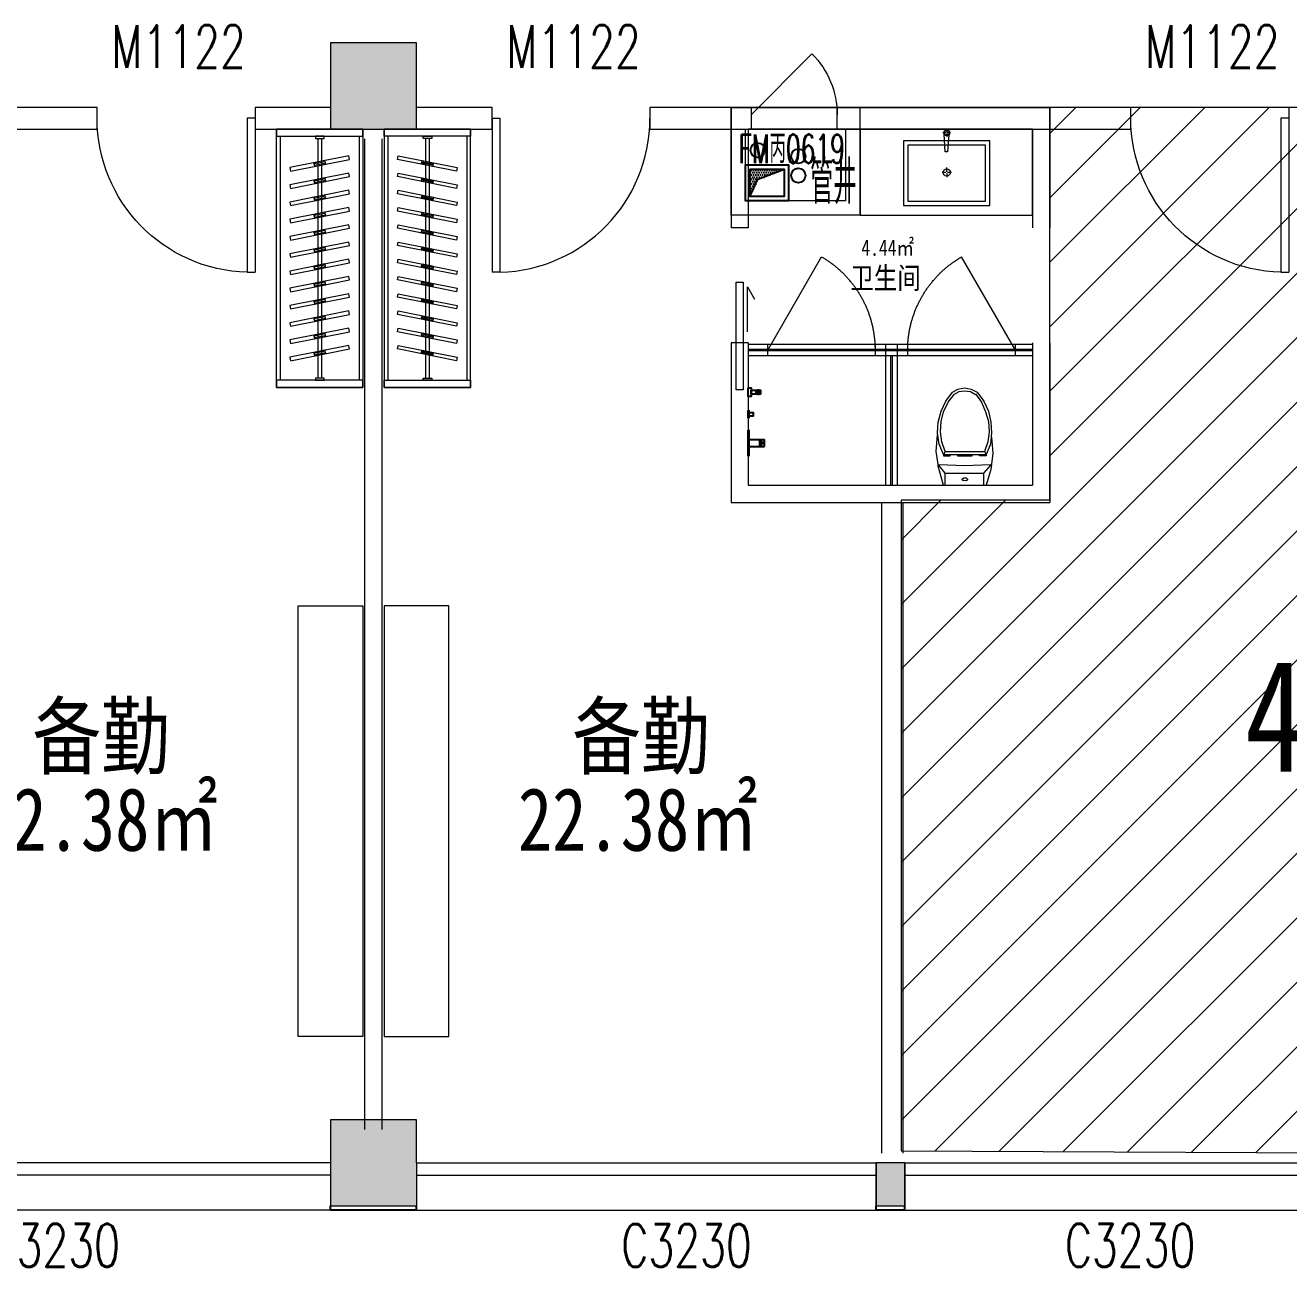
# Model space of a CAD drawing. Header units: millimetres. Extents: x 164760 to 3716174, y -1766400 to 11969.
# Drawn here: x 3560651 to 3569451, y -1520795 to -1512148 of the extents above; entities that cross this region are included whole.
import ezdxf

# ---------------------------------------------------------------- set-up
doc = ezdxf.new("R2010")
doc.units = ezdxf.units.MM
doc.header["$LTSCALE"] = 1000
doc.set_wipeout_variables(frame=1)
doc.linetypes.add('DOT', pattern=[0.2, 0.1, -0.1])
doc.linetypes.add('HIDDEN', pattern=[0.375, 0.25, -0.125, 0, 0])
doc.layers.get('0').update_dxf_attribs({"color": 253, "linetype": 'CONTINUOUS'})
for name, color, linetype, lineweight in [('COLUMN', 253, 'CONTINUOUS', 0), ('DOOR【门】', 253, 'CONTINUOUS', 0), ('FF-Door【门】', 253, 'CONTINUOUS', 0), ('FF-FIXT【洁具】', 253, 'CONTINUOUS', 0), ('FF-FURN【成品家具】', 253, 'CONTINUOUS', 0), ('FF-FURN【成品家私】', 253, 'CONTINUOUS', 0), ('FF-Win【窗】', 253, 'CONTINUOUS', 0), ('MK【门槛线】', 253, 'CONTINUOUS', 0), ('PUB_HATCH', 253, 'CONTINUOUS', 0), ('RC-Modelling【天花造型】', 253, 'CONTINUOUS', 0), ('RC-Text【天花文字】', 253, 'CONTINUOUS', 0), ('TXT【平面空间文字】', 253, 'CONTINUOUS', 0), ('WALL', 253, 'CONTINUOUS', 0), ('Wall【墙体】', 253, 'CONTINUOUS', 0), ('Wall【新建墙】', 253, 'CONTINUOUS', 0), ('WINDOW', 253, 'CONTINUOUS', 0), ('Xline【辅助线】', 253, 'CONTINUOUS', 0)]:
    doc.layers.add(name, color=color, linetype=linetype, lineweight=lineweight)
for name, color, linetype in [('DIM_LEAD', 253, 'CONTINUOUS'), ('FC-Text Annotation', 253, 'CONTINUOUS'), ('FF-FIXT', 253, 'CONTINUOUS'), ('PUB_TEXT', 253, 'CONTINUOUS'), ('SURFACE', 253, 'CONTINUOUS'), ('VPIPE-污水', 253, 'CONTINUOUS'), ('VPIPE-热给水', 253, 'CONTINUOUS'), ('VPIPE-给水', 253, 'CONTINUOUS'), ('WINDOW_TEXT', 253, 'CONTINUOUS'), ('填充', 253, 'CONTINUOUS'), ('洁具', 253, 'CONTINUOUS'), ('风道（排气道）', 253, 'CONTINUOUS')]:
    doc.layers.add(name, color=color, linetype=linetype)
doc.styles.add('-宋体', font='', dxfattribs={"width": 0.8})
doc.styles.add('_TCH_WINDOW', font='SIMPLEX', dxfattribs={"bigfont": 'GBCBIG'})
doc.styles.get("Standard").update_dxf_attribs({"font": 'GBENOR', "bigfont": 'GBCBIG'})
doc.styles.add('SUN', font='romans.shx', dxfattribs={"width": 0.8, "bigfont": 'hzdx.shx'})
doc.styles.add('宋体', font='', dxfattribs={"width": 0.7})
doc.styles.add('文字', font='')
doc.styles.get('-宋体').set_extended_font_data('SimSun')
doc.styles.get('宋体').set_extended_font_data('SimSun')
doc.styles.get('文字').set_extended_font_data('SimSun')

# ---------------------------------------------------------------- blocks, each defined once
blk = doc.blocks.new('$WINLIB2D$00000004')
for p, q in [((-0.5, 0.5), (0.5, 0.5)), ((-0.5, 0.5), (-0.5, -0.5)), ((0.5, -0.5), (0.5, 0.5)), ((-0.5, 0.2405796575893152), (0.5, 0.2405796575893152)), ((-0.5, -0.5), (0.5, -0.5))]:
    blk.add_line(p, q)
blk = doc.blocks.new('海龙_0918165925')
at = {"layer": 'PUB_HATCH'}
for points in [[(32099.99999999954, -9000.000000011409), (32699.99999999953, -9000.000000011409), (32699.99999999953, -8400.000000011409), (32099.99999999954, -8400.000000011409)], [(32099.99999999954, -16500.00000001117), (32699.99999999953, -16500.00000001117), (32699.99999999953, -15900.00000001117), (32099.99999999954, -15900.00000001117)], [(36099.99999991059, -16200.00000000884), (35899.99999991059, -16200.00000000884), (35899.99999991059, -16500.00000000884), (36099.99999991059, -16500.00000000884)]]:
    blk.add_hatch(color=256, dxfattribs=at).paths.add_polyline_path(points)
at = {"layer": 'COLUMN'}
for p, q in [((32699.99999999953, -8400.000000011409), (32099.99999999954, -8400.000000011409)), ((32099.99999999954, -8400.000000011409), (32099.99999999954, -9000.000000011409)), ((32699.99999999953, -9000.000000011409), (32699.99999999953, -8400.000000011409)), ((32099.99999999954, -9000.000000011409), (32699.99999999953, -9000.000000011409)), ((32699.99999999953, -15900.00000001117), (32099.99999999954, -15900.00000001117)), ((32099.99999999954, -15900.00000001117), (32099.9999999106, -16200.00000001373)), ((32700.00000011362, -16200), (32699.99999999953, -15900.00000001117)), ((32099.99999999954, -16500.00000001117), (32699.99999999953, -16500.00000001117))]:
    blk.add_line(p, q, dxfattribs=at)
blk = doc.blocks.new('$DorLib2D$00000001')
for p, q in [((0.45, 0.975), (0.5000000000000002, 0.975)), ((0.45, 0), (0.45, 0.975)), ((0.5, 0), (0.5, 0.975)), ((0.5, 0), (0.45, 0))]:
    blk.add_line(p, q)
at = {"lineweight": 13}
blk.add_arc((0.475, 0), 0.975, 91.4692835813538, 180, dxfattribs=at)
blk = doc.blocks.new('PQD')
at = {"layer": '填充'}
h = blk.add_hatch(dxfattribs=at)
h.set_pattern_fill('DOTS', color=256, scale=10, style=0)
h.set_pattern_definition([(0, (0, 0), (7.9375, 15.875), [0, -15.875])])
h.paths.add_polyline_path([(517039.3606534046, 222520.7432957545), (516799.3606534047, 222520.7432957545), (516799.3606534047, 222330.7432957545), (516857.0893016653, 222450.5852683169)])
blk.add_lwpolyline([(516799.3606534047, 222330.7432957545), (516857.0893016653, 222450.5852683169), (517039.3606534046, 222520.7432957545)], dxfattribs=at)
at = {"layer": '风道（排气道）'}
for points in [[(516769.3606534046, 222550.7432957545), (517069.3606534046, 222550.7432957545), (517069.3606534046, 222300.7432957546), (516769.3606534046, 222300.7432957546)], [(516799.3606534047, 222520.7432957545), (517039.3606534046, 222520.7432957545), (517039.3606534046, 222330.7432957545), (516799.3606534047, 222330.7432957545)]]:
    blk.add_lwpolyline(points, close=True, dxfattribs=at)
blk = doc.blocks.new('$DorLib2D$00000114')
at = {"color": 0}
blk.add_line((0.4999999999999965, 3.6e-15), (-0.2071067811864751, 0.7071067811864858), dxfattribs=at)
blk.add_arc((0.5000000000013856, -1.1546e-12), 1.000000000001696, 135, 180, dxfattribs=at)
blk = doc.blocks.new('ZL_08130967')
at = {"layer": 'WINDOW'}
for p, q in [((-300.0000002686866, -374.2640686905361), (300.000000268803, -374.2640686906525)), ((-300.0000002686866, -374.2640686905361), (-300.0000002686866, -524.2640686903324)), ((300.000000268803, -524.2640686906525), (300.000000268803, -374.2640686906526)), ((-300.000000268803, -524.2640686906525), (300.000000268803, -524.2640686906525))]:
    blk.add_line(p, q, dxfattribs=at)
at = {"layer": 'WINDOW', "xscale": -600, "yscale": 600, "zscale": -600}
blk.add_blockref('$DorLib2D$00000114', (2.594897524e-07, -424.2640687119565), dxfattribs=at)
blk = doc.blocks.new('ZL_08155714')
at = {"layer": 'VPIPE-污水'}
blk.add_circle((-129.1592930657789, -712.0164852384477), 50, dxfattribs=at)
at = {"layer": 'VPIPE-热给水'}
blk.add_circle((153.8974417122081, -888.4944701527711), 50, dxfattribs=at)
at = {"layer": 'VPIPE-给水'}
blk.add_circle((153.8974417112767, -754.4488298522773), 50, dxfattribs=at)
at = {"layer": 'WALL'}
for p, q in [((-314.6437028925866, -1164.930908717448), (-314.6437028953806, -414.930906051537)), ((-314.6437028953806, -414.930906051537), (585.3562970589846, -414.9309060524683)), ((585.3562970589846, -1164.930908717215), (585.3562970589846, -414.9309060524683)), ((-214.64370288793, -1064.930908736074), (-214.6437028869986, -564.9309060706291)), ((-214.6437028869986, -564.9309060706291), (485.356297058519, -564.9309060713276)), ((485.356297058519, -1064.930908717681), (485.356297058519, -564.9309060713276)), ((485.356297058519, -1064.930908717681), (-214.6437028902583, -1064.930908714421)), ((585.3562970589846, -1164.930908717215), (-314.6437028925866, -1164.930908717448))]:
    blk.add_line(p, q, dxfattribs=at)
at = {"layer": 'WINDOW'}
for p, q in [((-175.1417361088097, -414.9309060522354), (424.8582644285634, -414.9309060522354)), ((-175.1417361088097, -414.9309060522354), (-175.1417361088097, -564.9309060520026)), ((424.8582644285634, -564.9309060522354), (424.8582644285634, -414.9309060522354)), ((-175.1417361088097, -564.9309060522354), (424.8582644285634, -564.9309060522354))]:
    blk.add_line(p, q, dxfattribs=at)
at = {"layer": 'DOOR【门】', "rotation": 359.9999999999407}
blk.add_blockref('ZL_08130967', (124.8582641605362, -40.66683738032679), dxfattribs=at)
at = {"layer": '洁具'}
blk.add_blockref('PQD', (-516984.0043562921, -223365.674204469), dxfattribs=at)
at = {"layer": 'TXT【平面空间文字】', "color": 3, "ltscale": 100, "style": 'SUN', "width": 0.6}
blk.add_text('FM丙0619', height=200, dxfattribs=at).set_placement((-262.7201560644175, -802.7310877612123, 8.09054457e-08))
at = {"layer": 'TXT【平面空间文字】', "width": 0.75}
blk.add_text('管井', height=300, dxfattribs=at).set_placement((236.4133385177701, -1085.331863474101))
blk = doc.blocks.new('A$C5D954283')
at = {"color": 8}
for p, q in [((1.164153e-10, 532.1264297300949), (1.164153e-10, 509.5472297300585)), ((-4.032000000006519, 505.5152297301683), (-26.20799999998417, 505.5152297301683)), ((1.164153e-10, 501.4832297300454), (1.164153e-10, 478.5008297301828)), ((25.80480000015814, 505.5152297301683), (4.032000000006519, 505.5152297301683)), ((-5.039999999920837, 230.0399999998044), (-32.7599999998929, 230.0399999998044)), ((1.164153e-10, 235.0799999996088), (1.164153e-10, 263.807999999728)), ((1.164153e-10, 225), (1.164153e-10, 196.2719999998808)), ((32.25600000005215, 230.0399999998044), (5.040000000037252, 230.0399999998044))]:
    blk.add_line(p, q, dxfattribs=at)
at = {"color": 0, "linetype": 'Continuous'}
for p, q in [((-11.15956800000276, 374.2569191276562), (-17.54950176004786, 495.4865680530201)), ((15.14995655568782, 492.2146877725608), (4.840431999997235, 374.2569191276562)), ((4.840431999997235, 374.2569191276562), (-11.15956799988635, 374.2569191276562))]:
    blk.add_line(p, q, dxfattribs=at)
blk.add_lwpolyline([(300, 0), (300, 450), (-300, 450), (-300, 0)], close=True, dxfattribs=at)
at = {"color": 8, "ltscale": 1000, "const_width": 0.448}
blk.add_lwpolyline([(1.164153e-10, 505.7392297300975, -1), (1.164153e-10, 505.2912297302391, -1)], format="xyb", close=True, dxfattribs=at)
at = {"color": 8}
blk.add_lwpolyline([(270, 30), (270.0000000001164, 420), (-270, 420), (-270, 30)], close=True, dxfattribs=at)
at = {"color": 8, "const_width": 0.8399999999999997}
blk.add_lwpolyline([(0.1400000000139698, 230.4599999999628, -0.9999999999999998), (0.1400000000139698, 229.6199999998789, -0.9999999999999998)], format="xyb", close=True, dxfattribs=at)
at = {"color": 0, "linetype": 'Continuous'}
blk.add_circle((1.164153e-10, 505.5152297301683), 20.16, dxfattribs=at)
at = {"color": 8}
for centre, radius in [((0.2651944293174893, 505.7008297301363), 16.25438224187546), ((1.164153e-10, 230.0399999998044), 25.2)]:
    blk.add_circle(centre, radius, dxfattribs=at)
blk = doc.blocks.new('A$C78EA0098')
at = {"color": 33, "linetype": 'Continuous'}
for p, q in [((47.00000128359533, 353.7500000006403), (90.00000128336251, 353.7500000006403)), ((68.50000128359534, 375.2500000005239), (68.50000128359534, 332.2500000007567))]:
    blk.add_line(p, q, dxfattribs=at)
for p, q in [((4.999999124091118, 24.99999973730883, 9.256461575e-07), (81.00000097975135, 24.99999973725062, 9.256461575e-07)), ((81.00000097951852, -25.00000026274938, 3.560162716e-07), (81.00000097951852, 24.99999973725062, 3.560162716e-07)), ((81.00000097951852, 19.99999973730882, 9.256461575e-07), (87.98346753581427, 19.99999973725062, 9.256461575e-07)), ((84.0000009795185, 24.99999973725062, 9.256461575e-07), (114.0000009795185, 24.99999973725062, 9.256461575e-07)), ((84.0000009795185, 19.99999973730882, 3.560162716e-07), (84.0000009795185, 24.99999973725062, 3.560162716e-07)), ((114.0000009795185, -25.00000026274938, -2.136136142e-07), (114.0000009795185, 24.99999973725062, 3.560162716e-07)), ((4.999999124091118, -25.00000026274938, 3.560162716e-07), (81.00000097951852, -25.00000026274938, 3.560162716e-07)), ((81.00000097951852, -20.00000026274938, 3.560162716e-07), (87.98346753581427, -20.00000026274938, 3.560162716e-07)), ((84.0000009795185, -25.00000026274938, 3.560162716e-07), (84.0000009795185, -20.00000026274938, 3.560162716e-07)), ((84.00000097975135, -25.00000026274938, 3.560162716e-07), (114.0000009795185, -25.00000026274938, 3.560162716e-07))]:
    blk.add_line(p, q)
for points in [[(1.4293473214e-06, 383.7500000006403), (20.00000113737769, 383.7500000006403), (20.00000113737769, 323.7500000006403), (1.4293473214e-06, 323.7500000006403)], [(20.00000113737769, 368.7500000006403), (85.00000121048652, 368.7500000006403), (85.00000121048652, 338.7500000006403), (20.00000113737769, 338.7500000006403)], [(6.619375199e-07, 226.0000000006403), (3.000000408617779, 226.0000000006403), (3.000000408617779, 174.0000000006403), (6.619375199e-07, 174.0000000006403)], [(3.000000408617779, 212.5000000006403), (33.50000047450885, 212.5000000006403), (33.50000047450885, 187.5000000006403), (3.000000408617779, 187.5000000006403)], [(0, 90), (4.999999124091118, 90), (4.999999124091118, -90), (0, -90)]]:
    blk.add_lwpolyline(points, close=True)
for centre, radius in [((68.50000128359534, 353.7500000006403), 11.49999999988358), ((104.0000009795185, -2.62807589e-07, 7.12013287e-08), 5)]:
    blk.add_circle(centre, radius, dxfattribs=at)
blk.add_arc((57.75000097928568, -2.627493814e-07, 9.256461575e-07), 36.2500000002529, 316.397181032414, 43.60281896758604)
blk = doc.blocks.new('ZL_08127082')
at = {"layer": 'FF-FIXT【洁具】'}
for p, q in [((-184.0723225633846, -108.7700514605967), (-150.6046904385439, 0)), ((146.4211623065057, 0), (-150.6046904385439, 0)), ((-133.8707755542127, 0), (-133.8707755542127, -83.66927795595257)), ((133.8707755542127, 0), (133.8707755542127, -83.66927795595257)), ((146.4211623065057, 0), (179.8888932532863, -117.1369100807933)), ((-133.8707755542127, -83.66927795595257), (-184.0723225633846, -138.0542542752809)), ((133.8707755542127, -83.66927795595257), (-133.8707755542127, -83.66927795595257)), ((-20.91729478345951, -37.65116025687894), (-16.73386547336122, -33.46773094678065)), ((-20.91729478345951, -41.83458956703543), (-20.91729478345951, -37.65116025687894)), ((-16.73386547336122, -46.01811769907363), (-20.91729478345951, -41.83458956703543)), ((-16.73386547336122, -33.46773094678065), (-12.55043616326293, -33.46773094678065)), ((-12.55043616326293, -50.20154700923012), (-16.73386547336122, -46.01811769907363)), ((-12.55043616326293, -33.46773094678065), (-4.18347872106824, -29.28420281474246)), ((4.18347872106824, -50.20154700923012), (-12.55043616326293, -50.20154700923012)), ((-4.18347872106824, -29.28420281474246), (4.18347872106824, -33.46773094678065)), ((4.18347872106824, -33.46773094678065), (12.55033734132303, -33.46773094678065)), ((12.55033734132303, -46.01811769907363), (4.18347872106824, -50.20154700923012)), ((12.55033734132303, -33.46773094678065), (16.73386547336122, -37.65116025687894)), ((16.73386547336122, -41.83458956703543), (12.55033734132303, -46.01811769907363)), ((16.73386547336122, -37.65116025687894), (16.73386547336122, -41.83458956703543)), ((133.8707755542127, -83.66927795595257), (179.8888932532863, -138.0542542752809)), ((-196.6227093156776, -221.7235322312918), (-184.0723225633846, -108.7700514605967)), ((-179.8888932532863, -142.2376835854375), (-4.94109699503e-05, -133.8708249651827)), ((-4.94109699503e-05, -133.8708249651827), (-4.94109699503e-05, -138.0542542752809)), ((-4.94109699503e-05, -133.8708249651827), (175.7053651212482, -142.2376835854375)), ((184.0723225634429, -133.8708249651827), (175.7053651212482, -142.2376835854375)), ((179.8888932532863, -117.1369100807933), (196.6227093157358, -234.2739189835847)), ((184.0723225634429, -125.503867522988), (184.0723225634429, -133.8708249651827)), ((-188.255850695481, -334.6770130019868), (-196.6227093156776, -221.7235322312918)), ((-179.8888932532863, -284.4754659928149), (-150.6046904385439, -213.3565747890971)), ((-163.1550771908951, -301.2092820552061), (-138.0543036862509, -234.2739189835847)), ((-150.6046904385439, -204.9896173469024), (-104.5865727394703, -204.9896173469024)), ((-150.6046904385439, -213.3565747890971), (-150.6046904385439, -204.9896173469024)), ((-138.0543036862509, -234.2739189835847), (-150.6046904385439, -213.3565747890971)), ((146.4211623065057, -213.3565747890971), (-150.6046904385439, -213.3565747890971)), ((133.8707755542127, -234.2739189835847), (-138.0543036862509, -234.2739189835847)), ((-104.5865727394703, -204.9896173469024), (-104.5865727394703, -213.3565747890971)), ((-50.20159642014187, -213.3565747890971), (-50.20159642014187, -200.8061880368041)), ((-50.20159642014187, -200.8061880368041), (46.01806828810367, -200.8061880368041)), ((46.01806828810367, -213.3565747890971), (-50.20159642014187, -213.3565747890971)), ((46.01806828810367, -200.8061880368041), (46.01806828810367, -213.3565747890971)), ((100.4030446074321, -204.9896173469024), (100.4030446074321, -213.3565747890971)), ((146.4211623065057, -204.9896173469024), (100.4030446074321, -204.9896173469024)), ((133.8707755542127, -234.2739189835847), (146.4211623065057, -213.3565747890971)), ((133.8707755542127, -234.2739189835847), (158.9715490588569, -301.2092820552061)), ((146.4211623065057, -213.3565747890971), (146.4211623065057, -204.9896173469024)), ((146.4211623065057, -213.3565747890971), (175.7053651212482, -284.4754659928149)), ((196.6227093157358, -234.2739189835847), (188.2557518735411, -351.4108290644363)), ((-188.255850695481, -363.9612158167292), (-179.8888932532863, -284.4754659928149)), ((-171.5219358111499, -372.3281732589239), (-163.1550771908951, -301.2092820552061)), ((158.9715490588569, -301.2092820552061), (167.3385065010516, -372.3281732589239)), ((175.7053651212482, -284.4754659928149), (188.2557518735411, -363.9612158167292)), ((-184.0723225633846, -439.2635363305453), (-188.255850695481, -363.9612158167292)), ((-167.3385065009934, -514.5658568443614), (-184.0723225633846, -439.2635363305453)), ((-167.3385065009934, -443.4469656406435), (-171.5219358111499, -372.3281732589239)), ((167.3385065010516, -372.3281732589239), (163.1549783689552, -443.4469656406435)), ((184.0723225634429, -439.2635363305453), (163.1549783689552, -514.5658568443614)), ((188.2557518735411, -363.9612158167292), (184.0723225634429, -439.2635363305453)), ((-146.4211623065057, -510.3824275342049), (-167.3385065009934, -443.4469656406435)), ((-133.8707755542127, -585.684748048021), (-167.3385065009934, -514.5658568443614)), ((-117.1369594918215, -577.3177906058263), (-146.4211623065057, -510.3824275342049)), ((146.4211623065057, -510.3824275342049), (112.9534313597833, -577.3177906058263)), ((163.1549783689552, -514.5658568443614), (129.6873462441144, -585.684748048021)), ((163.1549783689552, -443.4469656406435), (146.4211623065057, -510.3824275342049)), ((-87.85275667707901, -648.436681809544), (-133.8707755542127, -585.684748048021)), ((-75.30236992478603, -635.8862950572511), (-117.1369594918215, -577.3177906058263)), ((112.9534313597833, -577.3177906058263), (71.11884179274784, -631.7027669251547)), ((129.6873462441144, -585.684748048021), (83.66922854504082, -648.436681809544)), ((-46.01806828810367, -669.3539271820919), (-87.85275667707901, -648.436681809544)), ((-41.83463897800538, -652.6201111196423), (-75.30236992478603, -631.7027669251547)), ((-4.94109699503e-05, -677.7208846242283), (-46.01806828810367, -669.3539271820919)), ((-4.94109699503e-05, -656.8035404297407), (-41.83463897800538, -652.6201111196423)), ((37.6511108459672, -652.6201111196423), (-4.94109699503e-05, -656.8035404297407)), ((46.01806828810367, -669.3539271820919), (-4.94109699503e-05, -677.7208846242283)), ((75.30227110284613, -631.7027669251547), (37.6511108459672, -652.6201111196423)), ((83.66922854504082, -648.436681809544), (46.01806828810367, -669.3539271820919))]:
    blk.add_line(p, q, dxfattribs=at)
blk = doc.blocks.new('ZL_08123655')
at = {"layer": 'FF-FIXT【洁具】'}
for p, q in [((-184.0723225633846, -138.0542542752809), (-188.255850695481, -129.6872968331445)), ((-179.8888932532863, -142.2376835854375), (-184.0723225633846, -138.0542542752809))]:
    blk.add_line(p, q, dxfattribs=at)
at = {"layer": 'DIM_LEAD'}
blk.add_blockref('ZL_08127082', (0, 0), dxfattribs=at)
blk = doc.blocks.new('DOORBLK101')
at = {"layer": 'FF-Door【门】'}
blk.add_line((-0.5, 0), (2e-16, 0.8660254037844385), dxfattribs=at)
at = {"layer": 'FF-Door【门】', "color": 8, "linetype": 'HIDDEN', "ltscale": 15}
blk.add_arc((-0.5, 0), 1, 0, 60, dxfattribs=at)
blk = doc.blocks.new('海龙_0926162936')
at = {"layer": 'FF-FURN【成品家具】', "color": 1}
for points in [[(32275.0112125231, -9503.750004111556), (32275.0112125231, -9453.750004111556), (31675.0112125231, -9453.750004111556), (31675.0112125231, -9503.750004111556)], [(32275.0112125231, -9453.750004111556), (32275.0112125231, -11253.75000411156), (31675.0112125231, -11253.75000411156), (31675.0112125231, -9453.750004111556)], [(32005.0112125231, -9518.750004111558), (32005.0112125231, -9503.750004111556), (31945.0112125231, -9503.750004111556), (31945.0112125231, -9518.750004111558)], [(32424.98878878495, -9503.750004111556), (32424.98878878495, -9453.750004111556), (33024.98878878495, -9453.750004111556), (33024.98878878495, -9503.750004111556)], [(32424.98878878495, -9453.750004111556), (32424.98878878495, -11253.75000411156), (33024.98878878495, -11253.75000411156), (33024.98878878495, -9453.750004111556)], [(32694.98878878495, -9518.750004111558), (32694.98878878495, -9503.750004111556), (32754.98878878495, -9503.750004111556), (32754.98878878495, -9518.750004111558)], [(31675.0112125231, -11203.75000411155), (31675.0112125231, -11253.75000411156), (32275.0112125231, -11253.75000411156), (32275.0112125231, -11203.75000411155)], [(31945.0112125231, -11188.75000411155), (31945.0112125231, -11203.75000411155), (32005.0112125231, -11203.75000411155), (32005.0112125231, -11188.75000411155)], [(31945.0112125231, -11188.75000411155), (31945.0112125231, -11203.75000411155), (32005.0112125231, -11203.75000411155), (32005.0112125231, -11188.75000411155)], [(33024.98878878495, -11203.75000411155), (33024.98878878495, -11253.75000411156), (32424.98878878495, -11253.75000411156), (32424.98878878495, -11203.75000411155)], [(32754.98878878495, -11188.75000411155), (32754.98878878495, -11203.75000411155), (32694.98878878495, -11203.75000411155), (32694.98878878495, -11188.75000411155)], [(32754.98878878495, -11188.75000411155), (32754.98878878495, -11203.75000411155), (32694.98878878495, -11203.75000411155), (32694.98878878495, -11188.75000411155)], [(31825.01146534691, -12774.81050123274), (32275.01146530872, -12774.8104987517), (32275.00000129035, -15774.81049654772), (31825.00000132853, -15774.81049902877)], [(32874.98853596114, -12774.81050123274), (32424.98853599932, -12774.8104987517), (32425.0000000177, -15774.81049654772), (32874.99999997951, -15774.81049902877)]]:
    blk.add_lwpolyline(points, close=True, dxfattribs=at)
for points in [[(31700.0112125231, -9503.750004111556), (31700.0112125231, -11203.75000411155)], [(32250.0112125231, -9503.750004111556), (32250.0112125231, -11203.75000411155)], [(32449.98878878495, -9503.750004111556), (32449.98878878495, -11203.75000411155)], [(32999.98878878495, -9503.750004111556), (32999.98878878495, -11203.75000411155)]]:
    blk.add_lwpolyline(points, dxfattribs=at)
at = {"layer": 'FF-FURN【成品家具】', "color": 1, "ltscale": 0.006}
for points in [[(31962.5112125231, -9518.750004111558), (31962.5112125231, -11188.75000411155)], [(31987.5112125231, -9518.750004111558), (31987.5112125231, -11188.75000411155)], [(32712.48878878495, -9518.750004111558), (32712.48878878495, -11188.75000411155)], [(32737.48878878495, -9518.750004111558), (32737.48878878495, -11188.75000411155)]]:
    blk.add_lwpolyline(points, dxfattribs=at)
for points in [[(32178.53749238234, -9640.521220483119), (31766.60767461313, -9722.459155729972), (31771.48493266339, -9746.978787739994), (32183.41475043259, -9665.040852493143)], [(32011.80399471382, -9673.686575225787), (31933.34117228165, -9689.293800987303), (31938.21843033191, -9713.813432997325), (32016.68125276407, -9698.206207236042)], [(32521.4625089257, -9640.521220483119), (32933.39232669492, -9722.459155729972), (32928.51506864466, -9746.978787739994), (32516.58525087545, -9665.040852493143)], [(32688.19600659423, -9673.686575225787), (32766.65882902639, -9689.293800987303), (32761.78157097613, -9713.813432997325), (32683.31874854397, -9698.206207236042)], [(32178.53749238234, -9760.52122048312), (31766.60767461313, -9842.459155729972), (31771.48493266339, -9866.978787739996), (32183.41475043259, -9785.04085249314)], [(32013.26717212889, -9681.042464828817), (31934.80434969673, -9696.649690590333), (31936.75525291683, -9706.457543394297), (32015.218075349, -9690.850317633014)], [(32521.4625089257, -9760.52122048312), (32933.39232669492, -9842.459155729972), (32928.51506864466, -9866.978787739996), (32516.58525087545, -9785.04085249314)], [(32686.73282917915, -9681.042464828817), (32765.19565161132, -9696.649690590333), (32763.24474839121, -9706.457543394297), (32684.78192595905, -9690.850317633014)], [(32011.80399471382, -9793.686575225787), (31933.34117228165, -9809.293800987305), (31938.21843033191, -9833.813432997325), (32016.68125276407, -9818.206207236042)], [(32013.26717212889, -9801.042464828817), (31934.80434969673, -9816.649690590333), (31936.75525291683, -9826.457543394295), (32015.218075349, -9810.850317633012)], [(32688.19600659423, -9793.686575225787), (32766.65882902639, -9809.293800987305), (32761.78157097613, -9833.813432997325), (32683.31874854397, -9818.206207236042)], [(32686.73282917915, -9801.042464828817), (32765.19565161132, -9816.649690590333), (32763.24474839121, -9826.457543394295), (32684.78192595905, -9810.850317633012)], [(32178.53749238234, -9880.521220483119), (31766.60767461313, -9962.459155729974), (31771.48493266339, -9986.978787739994), (32183.41475043259, -9905.040852493143)], [(32011.80399471382, -9913.686575225787), (31933.34117228165, -9929.293800987303), (31938.21843033191, -9953.813432997327), (32016.68125276407, -9938.206207236042)], [(32013.26717212889, -9921.042464828817), (31934.80434969673, -9936.649690590333), (31936.75525291683, -9946.457543394295), (32015.218075349, -9930.850317633012)], [(32521.4625089257, -9880.521220483119), (32933.39232669492, -9962.459155729974), (32928.51506864466, -9986.978787739994), (32516.58525087545, -9905.040852493143)], [(32688.19600659423, -9913.686575225787), (32766.65882902639, -9929.293800987303), (32761.78157097613, -9953.813432997327), (32683.31874854397, -9938.206207236042)], [(32686.73282917915, -9921.042464828817), (32765.19565161132, -9936.649690590333), (32763.24474839121, -9946.457543394295), (32684.78192595905, -9930.850317633012)], [(32178.53749238234, -10000.52122048312), (31766.60767461313, -10082.45915572997), (31771.48493266339, -10106.97878773999), (32183.41475043259, -10025.04085249314)], [(32521.4625089257, -10000.52122048312), (32933.39232669492, -10082.45915572997), (32928.51506864466, -10106.97878773999), (32516.58525087545, -10025.04085249314)], [(32011.80399471382, -10033.68657522579), (31933.34117228165, -10049.2938009873), (31938.21843033191, -10073.81343299732), (32016.68125276407, -10058.20620723604)], [(32013.26717212889, -10041.04246482881), (31934.80434969673, -10056.64969059033), (31936.75525291683, -10066.45754339429), (32015.218075349, -10050.85031763301)], [(32688.19600659423, -10033.68657522579), (32766.65882902639, -10049.2938009873), (32761.78157097613, -10073.81343299732), (32683.31874854397, -10058.20620723604)], [(32686.73282917915, -10041.04246482881), (32765.19565161132, -10056.64969059033), (32763.24474839121, -10066.45754339429), (32684.78192595905, -10050.85031763301)], [(32178.53749238234, -10120.52122048312), (31766.60767461313, -10202.45915572997), (31771.48493266339, -10226.97878773999), (32183.41475043259, -10145.04085249314)], [(32011.80399471382, -10153.68657522579), (31933.34117228165, -10169.2938009873), (31938.21843033191, -10193.81343299732), (32016.68125276407, -10178.20620723604)], [(32013.26717212889, -10161.04246482882), (31934.80434969673, -10176.64969059033), (31936.75525291683, -10186.45754339429), (32015.218075349, -10170.85031763301)], [(32521.4625089257, -10120.52122048312), (32933.39232669492, -10202.45915572997), (32928.51506864466, -10226.97878773999), (32516.58525087545, -10145.04085249314)], [(32688.19600659423, -10153.68657522579), (32766.65882902639, -10169.2938009873), (32761.78157097613, -10193.81343299732), (32683.31874854397, -10178.20620723604)], [(32686.73282917915, -10161.04246482882), (32765.19565161132, -10176.64969059033), (32763.24474839121, -10186.45754339429), (32684.78192595905, -10170.85031763301)], [(32178.53749238234, -10240.52122048312), (31766.60767461313, -10322.45915572997), (31771.48493266339, -10346.97878773999), (32183.41475043259, -10265.04085249314)], [(32011.80399471382, -10273.68657522578), (31933.34117228165, -10289.2938009873), (31938.21843033191, -10313.81343299732), (32016.68125276407, -10298.20620723604)], [(32013.26717212889, -10281.04246482882), (31934.80434969673, -10296.64969059033), (31936.75525291683, -10306.45754339429), (32015.218075349, -10290.85031763301)], [(32521.4625089257, -10240.52122048312), (32933.39232669492, -10322.45915572997), (32928.51506864466, -10346.97878773999), (32516.58525087545, -10265.04085249314)], [(32688.19600659423, -10273.68657522578), (32766.65882902639, -10289.2938009873), (32761.78157097613, -10313.81343299732), (32683.31874854397, -10298.20620723604)], [(32686.73282917915, -10281.04246482882), (32765.19565161132, -10296.64969059033), (32763.24474839121, -10306.45754339429), (32684.78192595905, -10290.85031763301)], [(32178.53749238234, -10360.52122048312), (31766.60767461313, -10442.45915572997), (31771.48493266339, -10466.97878773999), (32183.41475043259, -10385.04085249314)], [(32521.4625089257, -10360.52122048312), (32933.39232669492, -10442.45915572997), (32928.51506864466, -10466.97878773999), (32516.58525087545, -10385.04085249314)], [(32011.80399471382, -10393.68657522578), (31933.34117228165, -10409.2938009873), (31938.21843033191, -10433.81343299732), (32016.68125276407, -10418.20620723604)], [(32013.26717212889, -10401.04246482882), (31934.80434969673, -10416.64969059033), (31936.75525291683, -10426.45754339429), (32015.218075349, -10410.85031763301)], [(32688.19600659423, -10393.68657522578), (32766.65882902639, -10409.2938009873), (32761.78157097613, -10433.81343299732), (32683.31874854397, -10418.20620723604)], [(32686.73282917915, -10401.04246482882), (32765.19565161132, -10416.64969059033), (32763.24474839121, -10426.45754339429), (32684.78192595905, -10410.85031763301)], [(32178.53749238234, -10480.52122048312), (31766.60767461313, -10562.45915572997), (31771.48493266339, -10586.97878773999), (32183.41475043259, -10505.04085249314)], [(32011.80399471382, -10513.68657522578), (31933.34117228165, -10529.2938009873), (31938.21843033191, -10553.81343299732), (32016.68125276407, -10538.20620723604)], [(32013.26717212889, -10521.04246482882), (31934.80434969673, -10536.64969059033), (31936.75525291683, -10546.45754339429), (32015.218075349, -10530.85031763301)], [(32521.4625089257, -10480.52122048312), (32933.39232669492, -10562.45915572997), (32928.51506864466, -10586.97878773999), (32516.58525087545, -10505.04085249314)], [(32688.19600659423, -10513.68657522578), (32766.65882902639, -10529.2938009873), (32761.78157097613, -10553.81343299732), (32683.31874854397, -10538.20620723604)], [(32686.73282917915, -10521.04246482882), (32765.19565161132, -10536.64969059033), (32763.24474839121, -10546.45754339429), (32684.78192595905, -10530.85031763301)], [(32178.53749238234, -10600.52122048312), (31766.60767461313, -10682.45915572997), (31771.48493266339, -10706.97878773999), (32183.41475043259, -10625.04085249314)], [(32011.80399471382, -10633.68657522578), (31933.34117228165, -10649.2938009873), (31938.21843033191, -10673.81343299732), (32016.68125276407, -10658.20620723604)], [(32013.26717212889, -10641.04246482882), (31934.80434969673, -10656.64969059033), (31936.75525291683, -10666.45754339429), (32015.218075349, -10650.85031763301)], [(32521.4625089257, -10600.52122048312), (32933.39232669492, -10682.45915572997), (32928.51506864466, -10706.97878773999), (32516.58525087545, -10625.04085249314)], [(32688.19600659423, -10633.68657522578), (32766.65882902639, -10649.2938009873), (32761.78157097613, -10673.81343299732), (32683.31874854397, -10658.20620723604)], [(32686.73282917915, -10641.04246482882), (32765.19565161132, -10656.64969059033), (32763.24474839121, -10666.45754339429), (32684.78192595905, -10650.85031763301)], [(32178.53749238234, -10720.52122048312), (31766.60767461313, -10802.45915572997), (31771.48493266339, -10826.97878773999), (32183.41475043259, -10745.04085249314)], [(32521.4625089257, -10720.52122048312), (32933.39232669492, -10802.45915572997), (32928.51506864466, -10826.97878773999), (32516.58525087545, -10745.04085249314)], [(32011.80399471382, -10753.68657522578), (31933.34117228165, -10769.2938009873), (31938.21843033191, -10793.81343299732), (32016.68125276407, -10778.20620723604)], [(32013.26717212889, -10761.04246482882), (31934.80434969673, -10776.64969059033), (31936.75525291683, -10786.45754339429), (32015.218075349, -10770.85031763301)], [(32688.19600659423, -10753.68657522578), (32766.65882902639, -10769.2938009873), (32761.78157097613, -10793.81343299732), (32683.31874854397, -10778.20620723604)], [(32686.73282917915, -10761.04246482882), (32765.19565161132, -10776.64969059033), (32763.24474839121, -10786.45754339429), (32684.78192595905, -10770.85031763301)], [(32178.53749238234, -10840.52122048312), (31766.60767461313, -10922.45915572997), (31771.48493266339, -10946.97878773999), (32183.41475043259, -10865.04085249314)], [(32011.80399471382, -10873.68657522578), (31933.34117228165, -10889.2938009873), (31938.21843033191, -10913.81343299732), (32016.68125276407, -10898.20620723604)], [(32013.26717212889, -10881.04246482882), (31934.80434969673, -10896.64969059033), (31936.75525291683, -10906.45754339429), (32015.218075349, -10890.85031763301)], [(32521.4625089257, -10840.52122048312), (32933.39232669492, -10922.45915572997), (32928.51506864466, -10946.97878773999), (32516.58525087545, -10865.04085249314)], [(32688.19600659423, -10873.68657522578), (32766.65882902639, -10889.2938009873), (32761.78157097613, -10913.81343299732), (32683.31874854397, -10898.20620723604)], [(32686.73282917915, -10881.04246482882), (32765.19565161132, -10896.64969059033), (32763.24474839121, -10906.45754339429), (32684.78192595905, -10890.85031763301)], [(32178.53749238234, -10960.52122048312), (31766.60767461313, -11042.45915572997), (31771.48493266339, -11066.97878773999), (32183.41475043259, -10985.04085249314)], [(32011.80399471382, -10993.68657522578), (31933.34117228165, -11009.2938009873), (31938.21843033191, -11033.81343299732), (32016.68125276407, -11018.20620723604)], [(32521.4625089257, -10960.52122048312), (32933.39232669492, -11042.45915572997), (32928.51506864466, -11066.97878773999), (32516.58525087545, -10985.04085249314)], [(32688.19600659423, -10993.68657522578), (32766.65882902639, -11009.2938009873), (32761.78157097613, -11033.81343299732), (32683.31874854397, -11018.20620723604)], [(32013.26717212889, -11001.04246482882), (31934.80434969673, -11016.64969059033), (31936.75525291683, -11026.45754339429), (32015.218075349, -11010.85031763301)], [(32686.73282917915, -11001.04246482882), (32765.19565161132, -11016.64969059033), (32763.24474839121, -11026.45754339429), (32684.78192595905, -11010.85031763301)]]:
    blk.add_lwpolyline(points, close=True, dxfattribs=at)
at = {"layer": 'FF-FURN【成品家私】', "color": 1}
blk.add_lwpolyline([(34875.00418646913, -10519.4057013914), (34925.00418646913, -10519.4057013914), (34925.00418646913, -11269.4057013914), (34875.00418646913, -11269.4057013914)], close=True, dxfattribs=at)
blk.add_lwpolyline([(34953.60562470043, -10866.55077414145), (34953.60562470043, -10552.27771466924), (35004.41800974263, -10639.30751462909)], dxfattribs=at)
at = {"layer": 'MK【门槛线】', "color": 1}
for p, q in [((36940.00417880249, -10954.00967778451), (34960.0041788742, -10954.00967778265)), ((35095.36580937216, -11034.00967778405), (35095.3658093717, -10954.00967778428)), ((35845.36580937216, -11034.00967778335), (35845.3658093717, -10954.00967778358)), ((35916.50418071868, -10954.00967778358), (35916.50418071775, -11934.0096753845)), ((35996.50418071775, -10954.00967778451), (35996.50418071682, -11934.00967527297)), ((36071.5475097457, -11034.00967778335), (36071.5475097457, -10954.00967778358)), ((36821.5475097457, -11034.00967778405), (36821.5475097457, -10954.00967778428)), ((36940.00417880202, -11034.00967778382), (34960.00417887373, -11034.00967778265))]:
    blk.add_line(p, q, dxfattribs=at)
at = {"layer": 'SURFACE', "color": 1}
for p, q in [((32050.00000005867, -16983.75000000489), (32050.00000005867, -16953.74999999697)), ((32349.99999999907, -16983.74999999697), (32050.00000005867, -16983.75000000489)), ((32649.99999996601, -16983.74999999464), (32349.99999999907, -16983.74999999697)), ((32649.99999996601, -16983.74999999464), (32649.99999996601, -16953.74999999697)), ((35849.99999996601, -16983.74999999464), (35849.99999996601, -16953.74999999697)), ((36049.99999996601, -16983.74999999464), (35849.99999996601, -16983.74999999464)), ((36049.99999996601, -16983.74999999464), (36049.99999996601, -16953.74999999697))]:
    blk.add_line(p, q, dxfattribs=at)
at = {"layer": 'Wall【墙体】', "color": 1}
for p, q in [((30424.45413946733, -9303.749997850973), (26448.12114764238, -9303.749997850973)), ((30424.44577876991, -9453.74999990873), (30424.44577876991, -9303.749999908729)), ((30424.44577876991, -9453.74999990873), (30424.44577876991, -9303.749999908729)), ((30424.45414465526, -9453.74999990873), (30424.45414465526, -9303.749999908729)), ((30424.45414465526, -9453.74999990873), (30424.45414465526, -9303.749999908729)), ((31524.44577877131, -9303.750000790693), (31524.44577877131, -9453.750000790693)), ((31524.44577917829, -9303.750000790693), (31524.44577917829, -9453.750000790693)), ((32049.99999998603, -9303.750000804894), (31524.45414465666, -9303.750000790693)), ((31524.45414465666, -9303.750000790693), (31524.45414465666, -9453.750000790693)), ((31524.45414465666, -9303.750000790693), (31524.45414465666, -9453.750000790693)), ((33175.54585404694, -9303.749999908729), (32649.99999996182, -9303.749999845633)), ((33175.54585404694, -9453.74999990873), (33175.54585404694, -9303.749999908729)), ((33175.54585363995, -9453.74999990873), (33175.54585363995, -9303.749999908729)), ((33175.54585363995, -9303.749999908729), (33175.55421952531, -9303.749999908729)), ((33175.55421952531, -9453.74999990873), (33175.55421952531, -9303.749999908729)), ((33175.5542199323, -9453.74999990873), (33175.5542199323, -9303.749999908729)), ((34275.54585404694, -9303.749999908729), (34275.54585404694, -9453.74999990873)), ((34275.54585404694, -9303.749999908729), (34275.54585404694, -9453.74999990873)), ((37624.44577358244, -9303.749997850973), (34275.55421474437, -9303.749997850973)), ((34275.5542199323, -9303.749999908729), (34275.5542199323, -9453.74999990873)), ((34275.5542199323, -9303.749999908729), (34275.5542199323, -9453.74999990873)), ((37624.44577877037, -9453.74999990873), (37624.44577877037, -9303.749999908729)), ((37624.44577877037, -9453.74999990873), (37624.44577877037, -9303.749999908729)), ((37624.45414465573, -9453.74999990873), (37624.45414465573, -9303.749999908729)), ((37624.45414465573, -9453.74999990873), (37624.45414465573, -9303.749999908729)), ((38724.44577877177, -9303.749999908729), (38724.44577877177, -9453.74999990873)), ((38724.44577917876, -9303.749999908729), (38724.44577917876, -9453.74999990873)), ((26448.12114764238, -9453.749997850973), (30424.45413946733, -9453.749997850973)), ((31524.45414465666, -9453.750000790693), (32049.99999998603, -9453.750000804896)), ((32649.99999996182, -9453.749999997204), (33175.54585404694, -9453.74999990873)), ((34275.54585404694, -9453.74999990873), (34272.92026241776, -9453.74999990873)), ((34275.54585404694, -9453.74999990873), (34272.92026241776, -9453.74999990873)), ((34275.5542199323, -9453.74999990873), (34272.92026241776, -9453.74999990873)), ((34275.55421474437, -9453.749997850973), (37624.4541394678, -9453.749997850973)), ((36940.00417880249, -9453.750000146218), (34960.00417887466, -9453.750000146218)), ((35889.99426664645, -16586.02705316036), (35889.99426494399, -12054.00965497736)), ((36039.99426664645, -16586.02705316036), (36039.99426494399, -12054.00965283625)), ((36049.9999999106, -16653.74999999464), (35849.9999999106, -16653.74999999464)), ((35849.9999999106, -16653.74999999464), (35849.9999999106, -16953.74999999464)), ((36049.9999999106, -16953.74999999464), (36049.9999999106, -16653.74999999464)), ((35849.9999999106, -16953.74999999464), (36049.9999999106, -16953.74999999464))]:
    blk.add_line(p, q, dxfattribs=at)
at = {"layer": 'Wall【新建墙】', "color": 1}
for p, q in [((34840.00417883648, -9303.750000148313), (37060.00417423668, -9303.750000148779)), ((34840.00417883648, -9303.750000148313), (34840.00417892263, -10142.86630075495)), ((37060.00417423668, -9303.750000148779), (37060.00418461394, -10142.86626854329)), ((34960.00417887466, -9453.750000146218), (34960.00417887466, -10142.86630074377)), ((36940.00417880249, -9453.750000146218), (36940.00417880202, -10142.86630049208)), ((34960.00417887466, -10142.86630074377), (34840.00417892263, -10142.86630075495)), ((34840.00417899806, -10942.86630075494), (34840.00417910749, -12054.00967240939)), ((34960.00417887373, -10942.86630074377), (34840.00417899806, -10942.86630075494)), ((34960.00417887373, -10942.86630074377), (34925.00418646913, -10942.86630074703)), ((34960.00417887373, -10942.86630074377), (34960.00417887373, -11934.0096737484)), ((36940.00417880202, -10942.86626855447), (36940.00417880155, -11934.00967401895)), ((37060.00419374416, -10942.86626854329), (37060.00420699735, -12054.00967240007)), ((34960.00418136688, -11934.00967778265), (36940.00417880155, -11934.00967401895))]:
    blk.add_line(p, q, dxfattribs=at)
blk.add_lwpolyline([(34840.00417910749, -12054.00967240939), (37060.00420699735, -12054.00964043755)], dxfattribs=at)
at = {"layer": 'WINDOW', "color": 1, "linetype": 'Continuous'}
for p, q in [((36940.00417880249, -10989.00967778405), (34960.0041788742, -10989.00967778265)), ((36940.00417880202, -10999.00967778382), (34960.0041788742, -10999.00967778265)), ((35951.50418071728, -11034.00967778312), (35951.50418071728, -11934.0096753356)), ((35961.50418071728, -11034.00967778358), (35961.50418071682, -11934.00967532187))]:
    blk.add_line(p, q, dxfattribs=at)
at = {"layer": 'Xline【辅助线】', "color": 1}
for p, q in [((32290.00000019698, -16421.47294474765), (32290.00000019698, -9521.472945629852)), ((32410.00000019698, -16421.47294474765), (32410.00000019698, -9521.472945629852))]:
    blk.add_line(p, q, dxfattribs=at)
at = {"color": 1, "xscale": 750, "yscale": 750, "zscale": 750, "rotation": 359.9999999999881}
blk.add_blockref('DOORBLK101', (35470.3658093717, -10994.00967778149), dxfattribs=at)
at = {"color": 1, "xscale": -750, "yscale": 750, "zscale": 750}
blk.add_blockref('DOORBLK101', (36445.48008348001, -10994.00967778451), dxfattribs=at)
at = {"layer": 'COLUMN', "color": 1}
blk.add_blockref('海龙_0918165925', (-50, -453.7499999857973), dxfattribs=at)
at = {"layer": 'DIM_LEAD', "color": 1, "rotation": 180}
blk.add_blockref('ZL_08123655', (36466.28522227751, -11934.00967470929), dxfattribs=at)
at = {"layer": 'FF-Door【门】', "color": 1}
ref = blk.add_blockref('$DorLib2D$00000001', (30974.44577891054, -9378.749999922931), dxfattribs=dict(at, xscale=-1100, yscale=1100, zscale=1100, rotation=180))
ref.add_attrib('A', 'M1122', (30524.44683987135, -9028.467159636552), dxfattribs={"layer": 'WINDOW_TEXT', "height": 297.5, "style": '_TCH_WINDOW', "width": 0.7058823529411766})
ref = blk.add_blockref('$DorLib2D$00000001', (30974.44577891147, -9378.749999922931), dxfattribs=dict(at, xscale=-1100, yscale=1100, zscale=1100, rotation=180))
ref.add_attrib('A', 'M1122', (30524.44683987228, -9028.4671608028), dxfattribs={"layer": 'WINDOW_TEXT', "height": 297.5, "style": '_TCH_WINDOW', "width": 0.7058823529411766})
ref = blk.add_blockref('$DorLib2D$00000001', (30974.45414472884, -9378.749999922931), dxfattribs=dict(at, xscale=-1100, yscale=1100, zscale=1100, rotation=180))
ref.add_attrib('A', 'M1122', (30524.45520565426, -9028.46264683758), dxfattribs={"layer": 'WINDOW_TEXT', "height": 297.5, "style": '_TCH_WINDOW', "width": 0.7058823529411766})
ref = blk.add_blockref('$DorLib2D$00000001', (30974.4541447293, -9378.749999922931), dxfattribs=dict(at, xscale=-1100, yscale=1100, zscale=1100, rotation=180))
ref.add_attrib('A', 'M1122', (30524.45520565519, -9028.46264800383), dxfattribs={"layer": 'WINDOW_TEXT', "height": 297.5, "style": '_TCH_WINDOW', "width": 0.7058823529411766})
ref = blk.add_blockref('$DorLib2D$00000001', (33725.54585389979, -9378.749999922931), dxfattribs=dict(at, xscale=1100, yscale=1100, zscale=-1100, rotation=180))
ref.add_attrib('A', 'M1122', (33275.54479297437, -9028.46264683758), dxfattribs={"layer": 'WINDOW_TEXT', "height": 297.5, "style": '_TCH_WINDOW', "width": 0.7058823529411766})
ref = blk.add_blockref('$DorLib2D$00000001', (33725.54585389979, -9378.749999922931), dxfattribs=dict(at, xscale=1100, yscale=1100, zscale=-1100, rotation=180))
ref.add_attrib('A', 'M1122', (33275.5447929753, -9028.46264800383), dxfattribs={"layer": 'WINDOW_TEXT', "height": 297.5, "style": '_TCH_WINDOW', "width": 0.7058823529411766})
ref = blk.add_blockref('$DorLib2D$00000001', (33725.55421971809, -9378.749999922931), dxfattribs=dict(at, xscale=1100, yscale=1100, zscale=-1100, rotation=180))
ref.add_attrib('A', 'M1122', (33275.55315875728, -9028.467159636552), dxfattribs={"layer": 'WINDOW_TEXT', "height": 297.5, "style": '_TCH_WINDOW', "width": 0.7058823529411766})
ref = blk.add_blockref('$DorLib2D$00000001', (33725.55421971902, -9378.749999922931), dxfattribs=dict(at, xscale=1100, yscale=1100, zscale=-1100, rotation=180))
ref.add_attrib('A', 'M1122', (33275.55315875821, -9028.4671608028), dxfattribs={"layer": 'WINDOW_TEXT', "height": 297.5, "style": '_TCH_WINDOW', "width": 0.7058823529411766})
at = {"layer": 'FF-FIXT', "color": 1, "rotation": 359.9999990478219}
blk.add_blockref('A$C78EA0098', (34960.00417887373, -11640.06776456954), dxfattribs=at)
at = {"layer": 'FF-Win【窗】', "color": 1}
ref = blk.add_blockref('$WINLIB2D$00000004', (30449.99999998324, -16818.74999999697), dxfattribs=dict(at, xscale=3200, yscale=-330, zscale=3200, rotation=180))
ref.add_attrib('A', 'C3230', (29674.69681278011, -17377.49999999697), dxfattribs={"layer": 'WINDOW_TEXT', "height": 297.5, "style": '_TCH_WINDOW', "width": 0.7058823529411766})
ref = blk.add_blockref('$WINLIB2D$00000004', (34249.99999993574, -16818.74999999697), dxfattribs=dict(at, xscale=-3200, yscale=-330, zscale=-3200, rotation=180))
ref.add_attrib('A', 'C3230', (34075.3031871384, -17377.63283217), dxfattribs={"layer": 'WINDOW_TEXT', "height": 297.5, "style": '_TCH_WINDOW', "width": 0.7058823529411766})
ref = blk.add_blockref('$WINLIB2D$00000004', (37650, -16818.74999999697), dxfattribs=dict(at, xscale=-3200, yscale=-330, zscale=-3200, rotation=180))
ref.add_attrib('A', 'C3230', (37165.04735480948, -17377.49999999697), dxfattribs={"layer": 'WINDOW_TEXT', "height": 297.5, "style": '_TCH_WINDOW', "width": 0.7058823529411766})
at = {"layer": 'Wall【墙体】', "color": 1}
blk.add_blockref('ZL_08155714', (35154.64788174536, -8888.819094192702), dxfattribs=at)
at = {"layer": 'WINDOW', "color": 1}
ref = blk.add_blockref('$DorLib2D$00000001', (38174.445778911, -9378.749999922931), dxfattribs=dict(at, xscale=-1100, yscale=1100, zscale=1100, rotation=180))
ref.add_attrib('A', 'M1122', (37724.44683987182, -9028.467159636552), dxfattribs={"layer": 'WINDOW_TEXT', "height": 297.5, "style": '_TCH_WINDOW', "width": 0.7058823529411766})
ref = blk.add_blockref('$DorLib2D$00000001', (38174.44577891194, -9378.749999922931), dxfattribs=dict(at, xscale=-1100, yscale=1100, zscale=1100, rotation=180))
ref.add_attrib('A', 'M1122', (37724.44683987275, -9028.4671608028), dxfattribs={"layer": 'WINDOW_TEXT', "height": 297.5, "style": '_TCH_WINDOW', "width": 0.7058823529411766})
ref = blk.add_blockref('$DorLib2D$00000001', (38174.4541447293, -9378.749999922931), dxfattribs=dict(at, xscale=-1100, yscale=1100, zscale=1100, rotation=180))
ref.add_attrib('A', 'M1122', (37724.45520565473, -9028.46264683758), dxfattribs={"layer": 'WINDOW_TEXT', "height": 297.5, "style": '_TCH_WINDOW', "width": 0.7058823529411766})
ref = blk.add_blockref('$DorLib2D$00000001', (38174.45414472977, -9378.749999922931), dxfattribs=dict(at, xscale=-1100, yscale=1100, zscale=1100, rotation=180))
ref.add_attrib('A', 'M1122', (37724.45520565566, -9028.46264800383), dxfattribs={"layer": 'WINDOW_TEXT', "height": 297.5, "style": '_TCH_WINDOW', "width": 0.7058823529411766})
at = {"layer": 'FC-Text Annotation', "color": 1, "style": '文字', "width": 0.8}
for s, p in [('备勤', (29974.09991848236, -13902.15195057541)), ('备勤', (33734.30400149105, -13902.15195057541)), ('22.38㎡', (29595.35625796998, -14480.42675435403)), ('22.38㎡', (33355.56034097867, -14480.42675435403))]:
    blk.add_text(s, height=438.5811050578959, dxfattribs=at).set_placement(p)
at = {"layer": 'PUB_TEXT', "color": 1, "style": '宋体', "width": 0.8}
blk.add_text('45.6㎡', height=777.0848529511239, dxfattribs=at).set_placement((38416.68887346052, -13928.51088257273))
at = {"layer": 'RC-Text【天花文字】', "color": 1, "style": '宋体', "width": 0.8}
blk.add_text('4.44㎡', height=112.5, dxfattribs=at).set_placement((35747.79814734403, -10336.57420319272))
at = {"layer": 'TXT【平面空间文字】', "color": 1, "style": '-宋体', "width": 0.8}
blk.add_text('卫生间', height=150, dxfattribs=at).set_placement((35670.99947124254, -10566.45801333454))
at = {"layer": 'FF-FIXT【洁具】', "color": 1, "linetype": 'Continuous'}
blk.add_blockref('A$C5D954283', (36342.24991999753, -9985.876429876778), dxfattribs=at)
at = {"layer": 'Xline【辅助线】'}
h = blk.add_hatch(dxfattribs=at)
h.set_pattern_fill('ANSI31', color=1, scale=100)
h.set_pattern_definition([(45, (23036.14466373296, -16586.02705308422), (-224.5064030267288, 224.5064030267288), [])])
h.paths.add_polyline_path([(36023.96318409359, -12039.00966924475), (37058.9590050783, -12039.00966924475), (37058.86641289201, -9303.749997869832), (39488.96318438184, -9303.749997874724), (39488.96318438184, -16586.02705236128), (36023.96318409313, -16571.02705104323)])
at = {"layer": 'FF-FIXT【洁具】', "color": 1, "linetype": 'Continuous'}
blk.add_lwpolyline([(36940.00417880249, -9453.750000146218), (35740.00417880434, -9453.750000146683), (35740.00417880434, -10053.75000015087), (36940.00417880295, -10053.75000015041)], close=True, dxfattribs=at)
at = {"layer": 'RC-Text【天花文字】', "color": 1}
blk.add_lwpolyline([(39488.96318438184, -9303.749997870298), (37058.86641289201, -9303.749997865407), (37058.9590050783, -12039.00966924033), (36023.96318409359, -12039.00966924033), (36023.96318409313, -16571.02705103881), (39488.96318438184, -16586.02705235686), (39488.96318438184, -9303.749997870298)], dxfattribs=at)

msp = doc.modelspace()

# ---------------------------------------------------------------- block references
at = {"layer": 'RC-Modelling【天花造型】'}
msp.add_blockref('海龙_0926162936', (3530726.910980023, -1503417.096718103), dxfattribs=at)

doc.saveas('drawing.dxf')
